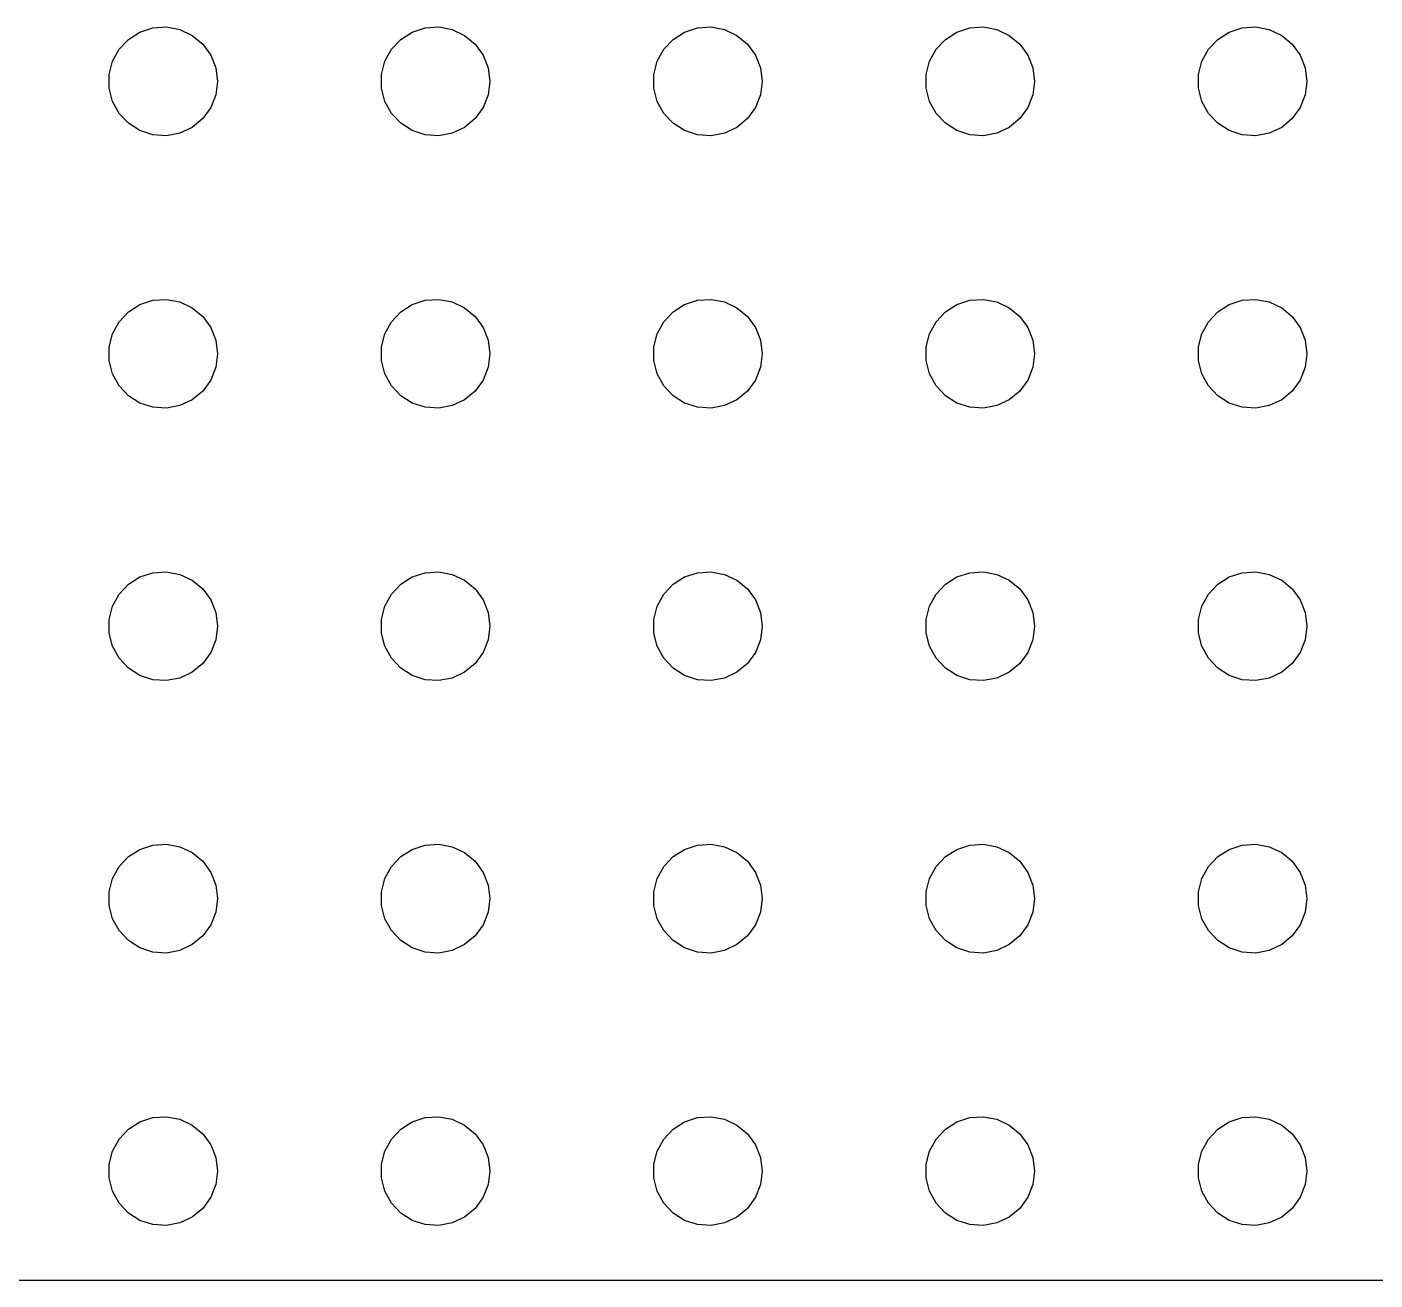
# Model space of a CAD drawing. Header units: metres. Extents: x -148 to 148, y -148 to 148.
# Drawn here: x 0 to 74.2, y -148.5 to -79.5 of the extents above; entities that cross this region are included whole.
import ezdxf

# ---------------------------------------------------------------- set-up
doc = ezdxf.new("R2010")
doc.units = ezdxf.units.M

msp = doc.modelspace()

# ---------------------------------------------------------------- linework, layer by layer
for p, q in [((5.07294, -80.7366), (5.58772, -80.1885)), ((5.58772, -80.1885), (6.22266, -79.7855)), ((6.22266, -79.7855), (6.93785, -79.5531)), ((6.93785, -79.5531), (7.68837, -79.5059)), ((7.68837, -79.5059), (8.42705, -79.6468)), ((8.42705, -79.6468), (9.10747, -79.967)), ((9.10747, -79.967), (9.6869, -80.4464)), ((20.0729, -80.7366), (20.5877, -80.1885)), ((20.5877, -80.1885), (21.2227, -79.7855)), ((21.2227, -79.7855), (21.9379, -79.5531)), ((21.9379, -79.5531), (22.6884, -79.5059)), ((22.6884, -79.5059), (23.427, -79.6468)), ((23.427, -79.6468), (24.1075, -79.967)), ((24.1075, -79.967), (24.6869, -80.4464)), ((35.0729, -80.7366), (35.5877, -80.1885)), ((35.5877, -80.1885), (36.2227, -79.7855)), ((36.2227, -79.7855), (36.9379, -79.5531)), ((36.9379, -79.5531), (37.6884, -79.5059)), ((37.6884, -79.5059), (38.427, -79.6468)), ((38.427, -79.6468), (39.1075, -79.967)), ((39.1075, -79.967), (39.6869, -80.4464)), ((50.0729, -80.7366), (50.5877, -80.1885)), ((50.5877, -80.1885), (51.2227, -79.7855)), ((51.2227, -79.7855), (51.9379, -79.5531)), ((51.9379, -79.5531), (52.6884, -79.5059)), ((52.6884, -79.5059), (53.427, -79.6468)), ((53.427, -79.6468), (54.1075, -79.967)), ((54.1075, -79.967), (54.6869, -80.4464)), ((65.073, -80.7366), (65.5877, -80.1885)), ((65.5877, -80.1885), (66.2227, -79.7855)), ((66.2227, -79.7855), (66.9379, -79.5531)), ((66.9379, -79.5531), (67.6884, -79.5059)), ((67.6884, -79.5059), (68.427, -79.6468)), ((68.427, -79.6468), (69.1075, -79.967)), ((69.1075, -79.967), (69.6869, -80.4464)), ((4.71066, -81.3956), (5.07294, -80.7366)), ((9.6869, -80.4464), (10.1289, -81.0547)), ((19.7107, -81.3956), (20.0729, -80.7366)), ((24.6869, -80.4464), (25.1289, -81.0547)), ((34.7107, -81.3956), (35.0729, -80.7366)), ((39.6869, -80.4464), (40.1289, -81.0547)), ((49.7107, -81.3956), (50.0729, -80.7366)), ((54.6869, -80.4464), (55.1289, -81.0547)), ((64.7107, -81.3956), (65.073, -80.7366)), ((69.6869, -80.4464), (70.1289, -81.0547)), ((4.52365, -82.124), (4.71066, -81.3956)), ((10.1289, -81.0547), (10.4057, -81.7539)), ((19.5237, -82.124), (19.7107, -81.3956)), ((25.1289, -81.0547), (25.4057, -81.7539)), ((34.5237, -82.124), (34.7107, -81.3956)), ((40.1289, -81.0547), (40.4057, -81.7539)), ((49.5237, -82.124), (49.7107, -81.3956)), ((55.1289, -81.0547), (55.4057, -81.7539)), ((64.5237, -82.124), (64.7107, -81.3956)), ((70.1289, -81.0547), (70.4057, -81.7539)), ((4.52365, -82.876), (4.52365, -82.124)), ((10.4057, -81.7539), (10.5, -82.5)), ((19.5237, -82.876), (19.5237, -82.124)), ((25.4057, -81.7539), (25.5, -82.5)), ((34.5237, -82.876), (34.5237, -82.124)), ((40.4057, -81.7539), (40.5, -82.5)), ((49.5237, -82.876), (49.5237, -82.124)), ((55.4057, -81.7539), (55.5, -82.5)), ((64.5237, -82.876), (64.5237, -82.124)), ((70.4057, -81.7539), (70.5, -82.5)), ((4.71066, -83.6044), (4.52365, -82.876)), ((10.5, -82.5), (10.4057, -83.2461)), ((19.7107, -83.6044), (19.5237, -82.876)), ((25.5, -82.5), (25.4057, -83.2461)), ((34.7107, -83.6044), (34.5237, -82.876)), ((40.5, -82.5), (40.4057, -83.2461)), ((49.7107, -83.6044), (49.5237, -82.876)), ((55.5, -82.5), (55.4057, -83.2461)), ((64.7107, -83.6044), (64.5237, -82.876)), ((70.5, -82.5), (70.4057, -83.2461)), ((5.07294, -84.2634), (4.71066, -83.6044)), ((10.4057, -83.2461), (10.1289, -83.9453)), ((20.0729, -84.2634), (19.7107, -83.6044)), ((25.4057, -83.2461), (25.1289, -83.9453)), ((35.0729, -84.2634), (34.7107, -83.6044)), ((40.4057, -83.2461), (40.1289, -83.9453)), ((50.0729, -84.2634), (49.7107, -83.6044)), ((55.4057, -83.2461), (55.1289, -83.9453)), ((65.073, -84.2634), (64.7107, -83.6044)), ((70.4057, -83.2461), (70.1289, -83.9453)), ((5.58772, -84.8115), (5.07294, -84.2634)), ((9.6869, -84.5536), (9.10747, -85.033)), ((10.1289, -83.9453), (9.6869, -84.5536)), ((20.5877, -84.8115), (20.0729, -84.2634)), ((24.6869, -84.5536), (24.1075, -85.033)), ((25.1289, -83.9453), (24.6869, -84.5536)), ((35.5877, -84.8115), (35.0729, -84.2634)), ((39.6869, -84.5536), (39.1075, -85.033)), ((40.1289, -83.9453), (39.6869, -84.5536)), ((50.5877, -84.8115), (50.0729, -84.2634)), ((54.6869, -84.5536), (54.1075, -85.033)), ((55.1289, -83.9453), (54.6869, -84.5536)), ((65.5877, -84.8115), (65.073, -84.2634)), ((69.6869, -84.5536), (69.1075, -85.033)), ((70.1289, -83.9453), (69.6869, -84.5536)), ((6.22266, -85.2145), (5.58772, -84.8115)), ((6.93785, -85.4469), (6.22266, -85.2145)), ((8.42705, -85.3532), (7.68837, -85.4941)), ((9.10747, -85.033), (8.42705, -85.3532)), ((21.2227, -85.2145), (20.5877, -84.8115)), ((21.9379, -85.4469), (21.2227, -85.2145)), ((23.427, -85.3532), (22.6884, -85.4941)), ((24.1075, -85.033), (23.427, -85.3532)), ((36.2227, -85.2145), (35.5877, -84.8115)), ((36.9379, -85.4469), (36.2227, -85.2145)), ((38.427, -85.3532), (37.6884, -85.4941)), ((39.1075, -85.033), (38.427, -85.3532)), ((51.2227, -85.2145), (50.5877, -84.8115)), ((51.9379, -85.4469), (51.2227, -85.2145)), ((53.427, -85.3532), (52.6884, -85.4941)), ((54.1075, -85.033), (53.427, -85.3532)), ((66.2227, -85.2145), (65.5877, -84.8115)), ((66.9379, -85.4469), (66.2227, -85.2145)), ((68.427, -85.3532), (67.6884, -85.4941)), ((69.1075, -85.033), (68.427, -85.3532)), ((7.68837, -85.4941), (6.93785, -85.4469)), ((22.6884, -85.4941), (21.9379, -85.4469)), ((37.6884, -85.4941), (36.9379, -85.4469)), ((52.6884, -85.4941), (51.9379, -85.4469)), ((67.6884, -85.4941), (66.9379, -85.4469)), ((5.58772, -95.1885), (6.22266, -94.7855)), ((6.22266, -94.7855), (6.93785, -94.5531)), ((6.93785, -94.5531), (7.68837, -94.5059)), ((7.68837, -94.5059), (8.42705, -94.6468)), ((8.42705, -94.6468), (9.10747, -94.967)), ((9.10747, -94.967), (9.6869, -95.4464)), ((20.5877, -95.1885), (21.2227, -94.7855)), ((21.2227, -94.7855), (21.9379, -94.5531)), ((21.9379, -94.5531), (22.6884, -94.5059)), ((22.6884, -94.5059), (23.427, -94.6468)), ((23.427, -94.6468), (24.1075, -94.967)), ((24.1075, -94.967), (24.6869, -95.4464)), ((35.5877, -95.1885), (36.2227, -94.7855)), ((36.2227, -94.7855), (36.9379, -94.5531)), ((36.9379, -94.5531), (37.6884, -94.5059)), ((37.6884, -94.5059), (38.427, -94.6468)), ((38.427, -94.6468), (39.1075, -94.967)), ((39.1075, -94.967), (39.6869, -95.4464)), ((50.5877, -95.1885), (51.2227, -94.7855)), ((51.2227, -94.7855), (51.9379, -94.5531)), ((51.9379, -94.5531), (52.6884, -94.5059)), ((52.6884, -94.5059), (53.427, -94.6468)), ((53.427, -94.6468), (54.1075, -94.967)), ((54.1075, -94.967), (54.6869, -95.4464)), ((65.5877, -95.1885), (66.2227, -94.7855)), ((66.2227, -94.7855), (66.9379, -94.5531)), ((66.9379, -94.5531), (67.6884, -94.5059)), ((67.6884, -94.5059), (68.427, -94.6468)), ((68.427, -94.6468), (69.1075, -94.967)), ((69.1075, -94.967), (69.6869, -95.4464)), ((4.71066, -96.3956), (5.07294, -95.7366)), ((5.07294, -95.7366), (5.58772, -95.1885)), ((9.6869, -95.4464), (10.1289, -96.0547)), ((19.7107, -96.3956), (20.0729, -95.7366)), ((20.0729, -95.7366), (20.5877, -95.1885)), ((24.6869, -95.4464), (25.1289, -96.0547)), ((34.7107, -96.3956), (35.0729, -95.7366)), ((35.0729, -95.7366), (35.5877, -95.1885)), ((39.6869, -95.4464), (40.1289, -96.0547)), ((49.7107, -96.3956), (50.0729, -95.7366)), ((50.0729, -95.7366), (50.5877, -95.1885)), ((54.6869, -95.4464), (55.1289, -96.0547)), ((64.7107, -96.3956), (65.073, -95.7366)), ((65.073, -95.7366), (65.5877, -95.1885)), ((69.6869, -95.4464), (70.1289, -96.0547)), ((4.52365, -97.124), (4.71066, -96.3956)), ((10.1289, -96.0547), (10.4057, -96.7539)), ((19.5237, -97.124), (19.7107, -96.3956)), ((25.1289, -96.0547), (25.4057, -96.7539)), ((34.5237, -97.124), (34.7107, -96.3956)), ((40.1289, -96.0547), (40.4057, -96.7539)), ((49.5237, -97.124), (49.7107, -96.3956)), ((55.1289, -96.0547), (55.4057, -96.7539)), ((64.5237, -97.124), (64.7107, -96.3956)), ((70.1289, -96.0547), (70.4057, -96.7539)), ((4.52365, -97.876), (4.52365, -97.124)), ((10.4057, -96.7539), (10.5, -97.5)), ((19.5237, -97.876), (19.5237, -97.124)), ((25.4057, -96.7539), (25.5, -97.5)), ((34.5237, -97.876), (34.5237, -97.124)), ((40.4057, -96.7539), (40.5, -97.5)), ((49.5237, -97.876), (49.5237, -97.124)), ((55.4057, -96.7539), (55.5, -97.5)), ((64.5237, -97.876), (64.5237, -97.124)), ((70.4057, -96.7539), (70.5, -97.5)), ((4.71066, -98.6044), (4.52365, -97.876)), ((10.5, -97.5), (10.4057, -98.2461)), ((19.7107, -98.6044), (19.5237, -97.876)), ((25.5, -97.5), (25.4057, -98.2461)), ((34.7107, -98.6044), (34.5237, -97.876)), ((40.5, -97.5), (40.4057, -98.2461)), ((49.7107, -98.6044), (49.5237, -97.876)), ((55.5, -97.5), (55.4057, -98.2461)), ((64.7107, -98.6044), (64.5237, -97.876)), ((70.5, -97.5), (70.4057, -98.2461)), ((5.07294, -99.2634), (4.71066, -98.6044)), ((10.4057, -98.2461), (10.1289, -98.9453)), ((20.0729, -99.2634), (19.7107, -98.6044)), ((25.4057, -98.2461), (25.1289, -98.9453)), ((35.0729, -99.2634), (34.7107, -98.6044)), ((40.4057, -98.2461), (40.1289, -98.9453)), ((50.0729, -99.2634), (49.7107, -98.6044)), ((55.4057, -98.2461), (55.1289, -98.9453)), ((65.073, -99.2634), (64.7107, -98.6044)), ((70.4057, -98.2461), (70.1289, -98.9453)), ((5.58772, -99.8115), (5.07294, -99.2634)), ((10.1289, -98.9453), (9.6869, -99.5536)), ((20.5877, -99.8115), (20.0729, -99.2634)), ((25.1289, -98.9453), (24.6869, -99.5536)), ((35.5877, -99.8115), (35.0729, -99.2634)), ((40.1289, -98.9453), (39.6869, -99.5536)), ((50.5877, -99.8115), (50.0729, -99.2634)), ((55.1289, -98.9453), (54.6869, -99.5536)), ((65.5877, -99.8115), (65.073, -99.2634)), ((70.1289, -98.9453), (69.6869, -99.5536)), ((6.22266, -100.214), (5.58772, -99.8115)), ((6.93785, -100.447), (6.22266, -100.214)), ((9.10747, -100.033), (8.42705, -100.353)), ((9.6869, -99.5536), (9.10747, -100.033)), ((21.2227, -100.214), (20.5877, -99.8115)), ((21.9379, -100.447), (21.2227, -100.214)), ((24.1075, -100.033), (23.427, -100.353)), ((24.6869, -99.5536), (24.1075, -100.033)), ((36.2227, -100.214), (35.5877, -99.8115)), ((36.9379, -100.447), (36.2227, -100.214)), ((39.1075, -100.033), (38.427, -100.353)), ((39.6869, -99.5536), (39.1075, -100.033)), ((51.2227, -100.214), (50.5877, -99.8115)), ((51.9379, -100.447), (51.2227, -100.214)), ((54.1075, -100.033), (53.427, -100.353)), ((54.6869, -99.5536), (54.1075, -100.033)), ((66.2227, -100.214), (65.5877, -99.8115)), ((66.9379, -100.447), (66.2227, -100.214)), ((69.1075, -100.033), (68.427, -100.353)), ((69.6869, -99.5536), (69.1075, -100.033)), ((7.68837, -100.494), (6.93785, -100.447)), ((8.42705, -100.353), (7.68837, -100.494)), ((22.6884, -100.494), (21.9379, -100.447)), ((23.427, -100.353), (22.6884, -100.494)), ((37.6884, -100.494), (36.9379, -100.447)), ((38.427, -100.353), (37.6884, -100.494)), ((52.6884, -100.494), (51.9379, -100.447)), ((53.427, -100.353), (52.6884, -100.494)), ((67.6884, -100.494), (66.9379, -100.447)), ((68.427, -100.353), (67.6884, -100.494)), ((5.58772, -110.188), (6.22266, -109.786)), ((6.22266, -109.786), (6.93785, -109.553)), ((6.93785, -109.553), (7.68837, -109.506)), ((7.68837, -109.506), (8.42705, -109.647)), ((8.42705, -109.647), (9.10747, -109.967)), ((20.5877, -110.188), (21.2227, -109.786)), ((21.2227, -109.786), (21.9379, -109.553)), ((21.9379, -109.553), (22.6884, -109.506)), ((22.6884, -109.506), (23.427, -109.647)), ((23.427, -109.647), (24.1075, -109.967)), ((35.5877, -110.188), (36.2227, -109.786)), ((36.2227, -109.786), (36.9379, -109.553)), ((36.9379, -109.553), (37.6884, -109.506)), ((37.6884, -109.506), (38.427, -109.647)), ((38.427, -109.647), (39.1075, -109.967)), ((50.5877, -110.188), (51.2227, -109.786)), ((51.2227, -109.786), (51.9379, -109.553)), ((51.9379, -109.553), (52.6884, -109.506)), ((52.6884, -109.506), (53.427, -109.647)), ((53.427, -109.647), (54.1075, -109.967)), ((65.5877, -110.188), (66.2227, -109.786)), ((66.2227, -109.786), (66.9379, -109.553)), ((66.9379, -109.553), (67.6884, -109.506)), ((67.6884, -109.506), (68.427, -109.647)), ((68.427, -109.647), (69.1075, -109.967)), ((5.07294, -110.737), (5.58772, -110.188)), ((9.10747, -109.967), (9.6869, -110.446)), ((9.6869, -110.446), (10.1289, -111.055)), ((20.0729, -110.737), (20.5877, -110.188)), ((24.1075, -109.967), (24.6869, -110.446)), ((24.6869, -110.446), (25.1289, -111.055)), ((35.0729, -110.737), (35.5877, -110.188)), ((39.1075, -109.967), (39.6869, -110.446)), ((39.6869, -110.446), (40.1289, -111.055)), ((50.0729, -110.737), (50.5877, -110.188)), ((54.1075, -109.967), (54.6869, -110.446)), ((54.6869, -110.446), (55.1289, -111.055)), ((65.073, -110.737), (65.5877, -110.188)), ((69.1075, -109.967), (69.6869, -110.446)), ((69.6869, -110.446), (70.1289, -111.055)), ((4.71066, -111.396), (5.07294, -110.737)), ((10.1289, -111.055), (10.4057, -111.754)), ((19.7107, -111.396), (20.0729, -110.737)), ((25.1289, -111.055), (25.4057, -111.754)), ((34.7107, -111.396), (35.0729, -110.737)), ((40.1289, -111.055), (40.4057, -111.754)), ((49.7107, -111.396), (50.0729, -110.737)), ((55.1289, -111.055), (55.4057, -111.754)), ((64.7107, -111.396), (65.073, -110.737)), ((70.1289, -111.055), (70.4057, -111.754)), ((4.52365, -112.124), (4.71066, -111.396)), ((10.4057, -111.754), (10.5, -112.5)), ((19.5237, -112.124), (19.7107, -111.396)), ((25.4057, -111.754), (25.5, -112.5)), ((34.5237, -112.124), (34.7107, -111.396)), ((40.4057, -111.754), (40.5, -112.5)), ((49.5237, -112.124), (49.7107, -111.396)), ((55.4057, -111.754), (55.5, -112.5)), ((64.5237, -112.124), (64.7107, -111.396)), ((70.4057, -111.754), (70.5, -112.5)), ((4.52365, -112.876), (4.52365, -112.124)), ((10.5, -112.5), (10.4057, -113.246)), ((19.5237, -112.876), (19.5237, -112.124)), ((25.5, -112.5), (25.4057, -113.246)), ((34.5237, -112.876), (34.5237, -112.124)), ((40.5, -112.5), (40.4057, -113.246)), ((49.5237, -112.876), (49.5237, -112.124)), ((55.5, -112.5), (55.4057, -113.246)), ((64.5237, -112.876), (64.5237, -112.124)), ((70.5, -112.5), (70.4057, -113.246)), ((4.71066, -113.604), (4.52365, -112.876)), ((10.4057, -113.246), (10.1289, -113.945)), ((19.7107, -113.604), (19.5237, -112.876)), ((25.4057, -113.246), (25.1289, -113.945)), ((34.7107, -113.604), (34.5237, -112.876)), ((40.4057, -113.246), (40.1289, -113.945)), ((49.7107, -113.604), (49.5237, -112.876)), ((55.4057, -113.246), (55.1289, -113.945)), ((64.7107, -113.604), (64.5237, -112.876)), ((70.4057, -113.246), (70.1289, -113.945)), ((5.07294, -114.263), (4.71066, -113.604)), ((5.58772, -114.812), (5.07294, -114.263)), ((10.1289, -113.945), (9.6869, -114.554)), ((20.0729, -114.263), (19.7107, -113.604)), ((20.5877, -114.812), (20.0729, -114.263)), ((25.1289, -113.945), (24.6869, -114.554)), ((35.0729, -114.263), (34.7107, -113.604)), ((35.5877, -114.812), (35.0729, -114.263)), ((40.1289, -113.945), (39.6869, -114.554)), ((50.0729, -114.263), (49.7107, -113.604)), ((50.5877, -114.812), (50.0729, -114.263)), ((55.1289, -113.945), (54.6869, -114.554)), ((65.073, -114.263), (64.7107, -113.604)), ((65.5877, -114.812), (65.073, -114.263)), ((70.1289, -113.945), (69.6869, -114.554)), ((6.22266, -115.214), (5.58772, -114.812)), ((9.10747, -115.033), (8.42705, -115.353)), ((9.6869, -114.554), (9.10747, -115.033)), ((21.2227, -115.214), (20.5877, -114.812)), ((24.1075, -115.033), (23.427, -115.353)), ((24.6869, -114.554), (24.1075, -115.033)), ((36.2227, -115.214), (35.5877, -114.812)), ((39.1075, -115.033), (38.427, -115.353)), ((39.6869, -114.554), (39.1075, -115.033)), ((51.2227, -115.214), (50.5877, -114.812)), ((54.1075, -115.033), (53.427, -115.353)), ((54.6869, -114.554), (54.1075, -115.033)), ((66.2227, -115.214), (65.5877, -114.812)), ((69.1075, -115.033), (68.427, -115.353)), ((69.6869, -114.554), (69.1075, -115.033)), ((6.93785, -115.447), (6.22266, -115.214)), ((7.68837, -115.494), (6.93785, -115.447)), ((8.42705, -115.353), (7.68837, -115.494)), ((21.9379, -115.447), (21.2227, -115.214)), ((22.6884, -115.494), (21.9379, -115.447)), ((23.427, -115.353), (22.6884, -115.494)), ((36.9379, -115.447), (36.2227, -115.214)), ((37.6884, -115.494), (36.9379, -115.447)), ((38.427, -115.353), (37.6884, -115.494)), ((51.9379, -115.447), (51.2227, -115.214)), ((52.6884, -115.494), (51.9379, -115.447)), ((53.427, -115.353), (52.6884, -115.494)), ((66.9379, -115.447), (66.2227, -115.214)), ((67.6884, -115.494), (66.9379, -115.447)), ((68.427, -115.353), (67.6884, -115.494)), ((6.22266, -124.786), (6.93785, -124.553)), ((6.93785, -124.553), (7.68837, -124.506)), ((7.68837, -124.506), (8.42705, -124.647)), ((8.42705, -124.647), (9.10747, -124.967)), ((21.2227, -124.786), (21.9379, -124.553)), ((21.9379, -124.553), (22.6884, -124.506)), ((22.6884, -124.506), (23.427, -124.647)), ((23.427, -124.647), (24.1075, -124.967)), ((36.2227, -124.786), (36.9379, -124.553)), ((36.9379, -124.553), (37.6884, -124.506)), ((37.6884, -124.506), (38.427, -124.647)), ((38.427, -124.647), (39.1075, -124.967)), ((51.2227, -124.786), (51.9379, -124.553)), ((51.9379, -124.553), (52.6884, -124.506)), ((52.6884, -124.506), (53.427, -124.647)), ((53.427, -124.647), (54.1075, -124.967)), ((66.2227, -124.786), (66.9379, -124.553)), ((66.9379, -124.553), (67.6884, -124.506)), ((67.6884, -124.506), (68.427, -124.647)), ((68.427, -124.647), (69.1075, -124.967)), ((5.07294, -125.737), (5.58772, -125.188)), ((5.58772, -125.188), (6.22266, -124.786)), ((9.10747, -124.967), (9.6869, -125.446)), ((9.6869, -125.446), (10.1289, -126.055)), ((20.0729, -125.737), (20.5877, -125.188)), ((20.5877, -125.188), (21.2227, -124.786)), ((24.1075, -124.967), (24.6869, -125.446)), ((24.6869, -125.446), (25.1289, -126.055)), ((35.0729, -125.737), (35.5877, -125.188)), ((35.5877, -125.188), (36.2227, -124.786)), ((39.1075, -124.967), (39.6869, -125.446)), ((39.6869, -125.446), (40.1289, -126.055)), ((50.0729, -125.737), (50.5877, -125.188)), ((50.5877, -125.188), (51.2227, -124.786)), ((54.1075, -124.967), (54.6869, -125.446)), ((54.6869, -125.446), (55.1289, -126.055)), ((65.073, -125.737), (65.5877, -125.188)), ((65.5877, -125.188), (66.2227, -124.786)), ((69.1075, -124.967), (69.6869, -125.446)), ((69.6869, -125.446), (70.1289, -126.055)), ((4.71066, -126.396), (5.07294, -125.737)), ((10.1289, -126.055), (10.4057, -126.754)), ((19.7107, -126.396), (20.0729, -125.737)), ((25.1289, -126.055), (25.4057, -126.754)), ((34.7107, -126.396), (35.0729, -125.737)), ((40.1289, -126.055), (40.4057, -126.754)), ((49.7107, -126.396), (50.0729, -125.737)), ((55.1289, -126.055), (55.4057, -126.754)), ((64.7107, -126.396), (65.073, -125.737)), ((70.1289, -126.055), (70.4057, -126.754)), ((4.52365, -127.124), (4.71066, -126.396)), ((10.4057, -126.754), (10.5, -127.5)), ((19.5237, -127.124), (19.7107, -126.396)), ((25.4057, -126.754), (25.5, -127.5)), ((34.5237, -127.124), (34.7107, -126.396)), ((40.4057, -126.754), (40.5, -127.5)), ((49.5237, -127.124), (49.7107, -126.396)), ((55.4057, -126.754), (55.5, -127.5)), ((64.5237, -127.124), (64.7107, -126.396)), ((70.4057, -126.754), (70.5, -127.5)), ((4.52365, -127.876), (4.52365, -127.124)), ((10.5, -127.5), (10.4057, -128.246)), ((19.5237, -127.876), (19.5237, -127.124)), ((25.5, -127.5), (25.4057, -128.246)), ((34.5237, -127.876), (34.5237, -127.124)), ((40.5, -127.5), (40.4057, -128.246)), ((49.5237, -127.876), (49.5237, -127.124)), ((55.5, -127.5), (55.4057, -128.246)), ((64.5237, -127.876), (64.5237, -127.124)), ((70.5, -127.5), (70.4057, -128.246)), ((4.71066, -128.604), (4.52365, -127.876)), ((10.4057, -128.246), (10.1289, -128.945)), ((19.7107, -128.604), (19.5237, -127.876)), ((25.4057, -128.246), (25.1289, -128.945)), ((34.7107, -128.604), (34.5237, -127.876)), ((40.4057, -128.246), (40.1289, -128.945)), ((49.7107, -128.604), (49.5237, -127.876)), ((55.4057, -128.246), (55.1289, -128.945)), ((64.7107, -128.604), (64.5237, -127.876)), ((70.4057, -128.246), (70.1289, -128.945)), ((5.07294, -129.263), (4.71066, -128.604)), ((10.1289, -128.945), (9.6869, -129.554)), ((20.0729, -129.263), (19.7107, -128.604)), ((25.1289, -128.945), (24.6869, -129.554)), ((35.0729, -129.263), (34.7107, -128.604)), ((40.1289, -128.945), (39.6869, -129.554)), ((50.0729, -129.263), (49.7107, -128.604)), ((55.1289, -128.945), (54.6869, -129.554)), ((65.073, -129.263), (64.7107, -128.604)), ((70.1289, -128.945), (69.6869, -129.554)), ((5.58772, -129.812), (5.07294, -129.263)), ((6.22266, -130.214), (5.58772, -129.812)), ((9.6869, -129.554), (9.10747, -130.033)), ((20.5877, -129.812), (20.0729, -129.263)), ((21.2227, -130.214), (20.5877, -129.812)), ((24.6869, -129.554), (24.1075, -130.033)), ((35.5877, -129.812), (35.0729, -129.263)), ((36.2227, -130.214), (35.5877, -129.812)), ((39.6869, -129.554), (39.1075, -130.033)), ((50.5877, -129.812), (50.0729, -129.263)), ((51.2227, -130.214), (50.5877, -129.812)), ((54.6869, -129.554), (54.1075, -130.033)), ((65.5877, -129.812), (65.073, -129.263)), ((66.2227, -130.214), (65.5877, -129.812)), ((69.6869, -129.554), (69.1075, -130.033)), ((6.93785, -130.447), (6.22266, -130.214)), ((7.68837, -130.494), (6.93785, -130.447)), ((8.42705, -130.353), (7.68837, -130.494)), ((9.10747, -130.033), (8.42705, -130.353)), ((21.9379, -130.447), (21.2227, -130.214)), ((22.6884, -130.494), (21.9379, -130.447)), ((23.427, -130.353), (22.6884, -130.494)), ((24.1075, -130.033), (23.427, -130.353)), ((36.9379, -130.447), (36.2227, -130.214)), ((37.6884, -130.494), (36.9379, -130.447)), ((38.427, -130.353), (37.6884, -130.494)), ((39.1075, -130.033), (38.427, -130.353)), ((51.9379, -130.447), (51.2227, -130.214)), ((52.6884, -130.494), (51.9379, -130.447)), ((53.427, -130.353), (52.6884, -130.494)), ((54.1075, -130.033), (53.427, -130.353)), ((66.9379, -130.447), (66.2227, -130.214)), ((67.6884, -130.494), (66.9379, -130.447)), ((68.427, -130.353), (67.6884, -130.494)), ((69.1075, -130.033), (68.427, -130.353)), ((6.22266, -139.786), (6.93785, -139.553)), ((6.93785, -139.553), (7.68837, -139.506)), ((7.68837, -139.506), (8.42705, -139.647)), ((21.2227, -139.786), (21.9379, -139.553)), ((21.9379, -139.553), (22.6884, -139.506)), ((22.6884, -139.506), (23.427, -139.647)), ((36.2227, -139.786), (36.9379, -139.553)), ((36.9379, -139.553), (37.6884, -139.506)), ((37.6884, -139.506), (38.427, -139.647)), ((51.2227, -139.786), (51.9379, -139.553)), ((51.9379, -139.553), (52.6884, -139.506)), ((52.6884, -139.506), (53.427, -139.647)), ((66.2227, -139.786), (66.9379, -139.553)), ((66.9379, -139.553), (67.6884, -139.506)), ((67.6884, -139.506), (68.427, -139.647)), ((5.07294, -140.737), (5.58772, -140.188)), ((5.58772, -140.188), (6.22266, -139.786)), ((8.42705, -139.647), (9.10747, -139.967)), ((9.10747, -139.967), (9.6869, -140.446)), ((20.0729, -140.737), (20.5877, -140.188)), ((20.5877, -140.188), (21.2227, -139.786)), ((23.427, -139.647), (24.1075, -139.967)), ((24.1075, -139.967), (24.6869, -140.446)), ((35.0729, -140.737), (35.5877, -140.188)), ((35.5877, -140.188), (36.2227, -139.786)), ((38.427, -139.647), (39.1075, -139.967)), ((39.1075, -139.967), (39.6869, -140.446)), ((50.0729, -140.737), (50.5877, -140.188)), ((50.5877, -140.188), (51.2227, -139.786)), ((53.427, -139.647), (54.1075, -139.967)), ((54.1075, -139.967), (54.6869, -140.446)), ((65.073, -140.737), (65.5877, -140.188)), ((65.5877, -140.188), (66.2227, -139.786)), ((68.427, -139.647), (69.1075, -139.967)), ((69.1075, -139.967), (69.6869, -140.446)), ((4.71066, -141.396), (5.07294, -140.737)), ((9.6869, -140.446), (10.1289, -141.055)), ((10.1289, -141.055), (10.4057, -141.754)), ((19.7107, -141.396), (20.0729, -140.737)), ((24.6869, -140.446), (25.1289, -141.055)), ((25.1289, -141.055), (25.4057, -141.754)), ((34.7107, -141.396), (35.0729, -140.737)), ((39.6869, -140.446), (40.1289, -141.055)), ((40.1289, -141.055), (40.4057, -141.754)), ((49.7107, -141.396), (50.0729, -140.737)), ((54.6869, -140.446), (55.1289, -141.055)), ((55.1289, -141.055), (55.4057, -141.754)), ((64.7107, -141.396), (65.073, -140.737)), ((69.6869, -140.446), (70.1289, -141.055)), ((70.1289, -141.055), (70.4057, -141.754)), ((4.52365, -142.124), (4.71066, -141.396)), ((10.4057, -141.754), (10.5, -142.5)), ((19.5237, -142.124), (19.7107, -141.396)), ((25.4057, -141.754), (25.5, -142.5)), ((34.5237, -142.124), (34.7107, -141.396)), ((40.4057, -141.754), (40.5, -142.5)), ((49.5237, -142.124), (49.7107, -141.396)), ((55.4057, -141.754), (55.5, -142.5)), ((64.5237, -142.124), (64.7107, -141.396)), ((70.4057, -141.754), (70.5, -142.5)), ((4.52365, -142.876), (4.52365, -142.124)), ((10.5, -142.5), (10.4057, -143.246)), ((19.5237, -142.876), (19.5237, -142.124)), ((25.5, -142.5), (25.4057, -143.246)), ((34.5237, -142.876), (34.5237, -142.124)), ((40.5, -142.5), (40.4057, -143.246)), ((49.5237, -142.876), (49.5237, -142.124)), ((55.5, -142.5), (55.4057, -143.246)), ((64.5237, -142.876), (64.5237, -142.124)), ((70.5, -142.5), (70.4057, -143.246)), ((4.71066, -143.604), (4.52365, -142.876)), ((10.4057, -143.246), (10.1289, -143.945)), ((19.7107, -143.604), (19.5237, -142.876)), ((25.4057, -143.246), (25.1289, -143.945)), ((34.7107, -143.604), (34.5237, -142.876)), ((40.4057, -143.246), (40.1289, -143.945)), ((49.7107, -143.604), (49.5237, -142.876)), ((55.4057, -143.246), (55.1289, -143.945)), ((64.7107, -143.604), (64.5237, -142.876)), ((70.4057, -143.246), (70.1289, -143.945)), ((5.07294, -144.263), (4.71066, -143.604)), ((10.1289, -143.945), (9.6869, -144.554)), ((20.0729, -144.263), (19.7107, -143.604)), ((25.1289, -143.945), (24.6869, -144.554)), ((35.0729, -144.263), (34.7107, -143.604)), ((40.1289, -143.945), (39.6869, -144.554)), ((50.0729, -144.263), (49.7107, -143.604)), ((55.1289, -143.945), (54.6869, -144.554)), ((65.073, -144.263), (64.7107, -143.604)), ((70.1289, -143.945), (69.6869, -144.554)), ((5.58772, -144.812), (5.07294, -144.263)), ((9.6869, -144.554), (9.10747, -145.033)), ((20.5877, -144.812), (20.0729, -144.263)), ((24.6869, -144.554), (24.1075, -145.033)), ((35.5877, -144.812), (35.0729, -144.263)), ((39.6869, -144.554), (39.1075, -145.033)), ((50.5877, -144.812), (50.0729, -144.263)), ((54.6869, -144.554), (54.1075, -145.033)), ((65.5877, -144.812), (65.073, -144.263)), ((69.6869, -144.554), (69.1075, -145.033)), ((6.22266, -145.214), (5.58772, -144.812)), ((6.93785, -145.447), (6.22266, -145.214)), ((7.68837, -145.494), (6.93785, -145.447)), ((8.42705, -145.353), (7.68837, -145.494)), ((9.10747, -145.033), (8.42705, -145.353)), ((21.2227, -145.214), (20.5877, -144.812)), ((21.9379, -145.447), (21.2227, -145.214)), ((22.6884, -145.494), (21.9379, -145.447)), ((23.427, -145.353), (22.6884, -145.494)), ((24.1075, -145.033), (23.427, -145.353)), ((36.2227, -145.214), (35.5877, -144.812)), ((36.9379, -145.447), (36.2227, -145.214)), ((37.6884, -145.494), (36.9379, -145.447)), ((38.427, -145.353), (37.6884, -145.494)), ((39.1075, -145.033), (38.427, -145.353)), ((51.2227, -145.214), (50.5877, -144.812)), ((51.9379, -145.447), (51.2227, -145.214)), ((52.6884, -145.494), (51.9379, -145.447)), ((53.427, -145.353), (52.6884, -145.494)), ((54.1075, -145.033), (53.427, -145.353)), ((66.2227, -145.214), (65.5877, -144.812)), ((66.9379, -145.447), (66.2227, -145.214)), ((67.6884, -145.494), (66.9379, -145.447)), ((68.427, -145.353), (67.6884, -145.494)), ((69.1075, -145.033), (68.427, -145.353)), ((-143.5, -148.5), (143.5, -148.5))]:
    msp.add_line(p, q)

doc.saveas('drawing.dxf')
